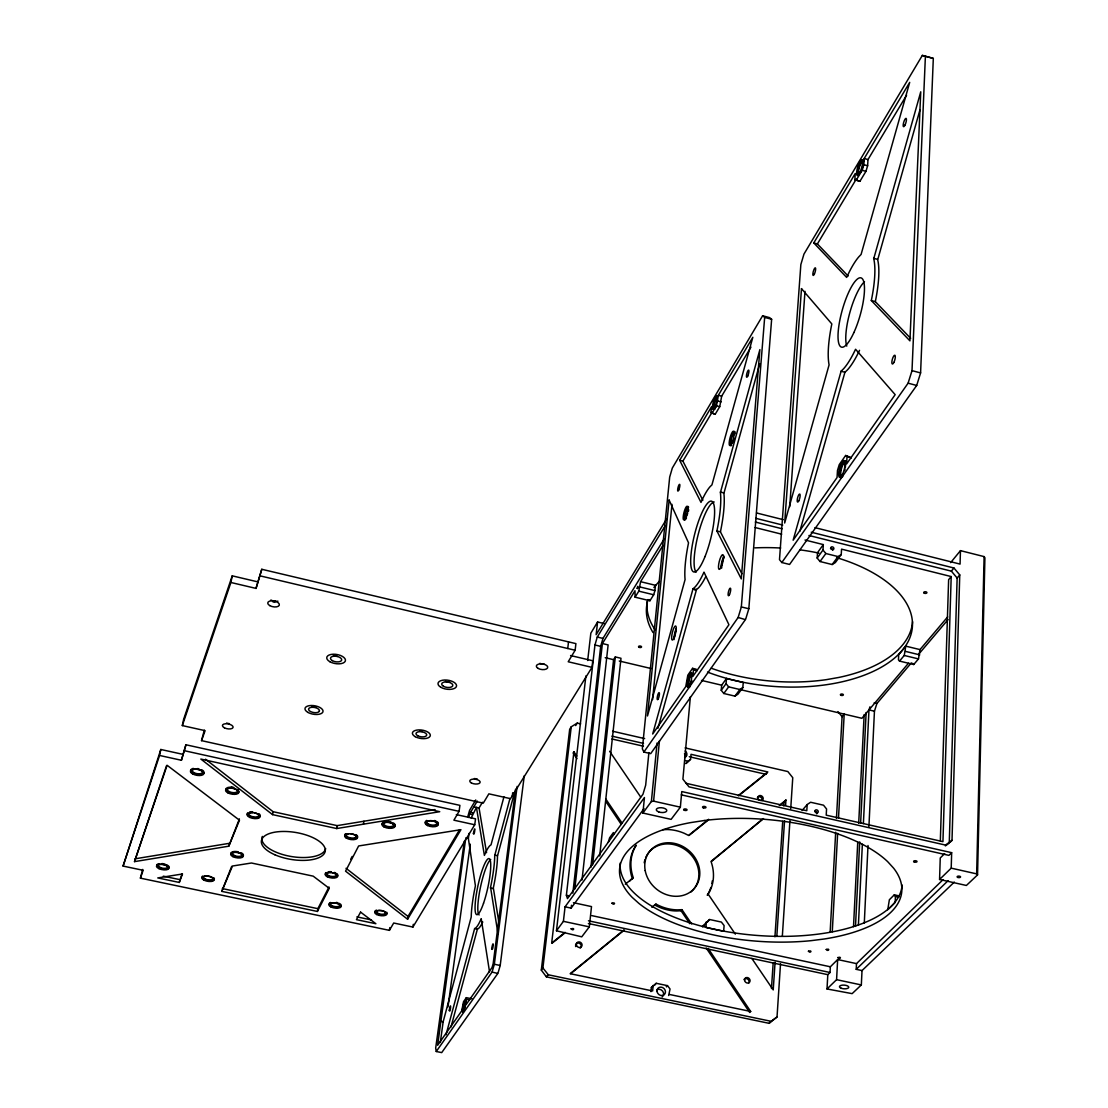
<?xml version="1.0" encoding="UTF-8"?>
<svg xmlns="http://www.w3.org/2000/svg" width="1108" height="1108" viewBox="0 0 1108 1108"><rect width="100%" height="100%" fill="white"/><g stroke="black" fill="none" stroke-linecap="round" stroke-linejoin="round"><path stroke-width="1.5" d="M944.667 853.603L940.249 857.98L939.57 879.475L966.384 885.472L977.547 874.905L976.66 873.88L984.098 556.604L960.456 550.634L950.636 562.642M977.547 874.905L984.915 557.767L984.098 556.604M811.236 532.214L953.946 568.002L959.75 574.913L957.146 578.044L949.265 843.091L945.359 845.916M939.57 879.475L951.204 868.146L951.661 852.675L681.78 791.569L680.354 807.178L671.102 819.366L642.903 813.05L644.441 797.525L565.066 906.815L563.404 921.344L556.465 930.789L581.742 936.842L589.317 926.87L591.506 906.593L573.445 902.701M950.179 842.177L952.007 840.363L959.75 574.913M960.456 550.634L960.068 564.097L814.92 527.63M805.004 540.011L823.327 544.596L817.524 552.629L817.178 558.058L820.031 561.521L832.15 564.54L835.335 562.573L841.235 554.596L841.554 549.153L951.204 576.562L942.936 841.651L826.208 815.142L826.568 808.992L823.521 805.197L810.599 802.247L807.178 804.574L802.123 810.46M940.332 840.917L948.628 579.678L951.204 576.562M919.986 649.607L905.762 646.144L898.699 654.62L898.463 659.869L899.53 661.088L913.726 664.523L918.49 658.914L919.986 649.607L947.659 616.893M887.757 909.779L889.364 899.751L894.295 894.835L895.416 896.538L895.181 902.438L888.685 908.865M899.53 661.088L904.253 655.465L905.762 646.144M920.596 372.925L933.31 58.405L922.341 55.4L803.965 254.092L800.849 264.563L779.492 559.651L781.832 562.532L789.589 564.443L916.69 385.459L920.596 372.925L912.009 370.64L925.402 56.093M943.06 879.669L856.498 963.614L837.648 959.556L830.349 966.785L830.03 972.492L827.801 974.68L827.011 988.959L852.135 993.641L861.332 984.943L862.024 970.58L954.307 882.079M864.295 922.992L868.007 845.515M868.921 826.568L874.447 711.211L876.899 703.511L911.358 662.861M862.024 970.58L856.221 969.334L856.498 963.614M858.395 925.18L862.37 844.241M863.395 823.576L868.977 709.909L869.96 706.835M853.506 926.648L857.744 842.191M858.7 823.216L864.157 714.618M855.487 926.399L859.697 841.9M860.639 822.939L866.137 712.582M827.011 988.959L836.582 979.666L837.648 959.556M830.141 932.271L835.681 832.246M836.443 818.438L842.08 716.682L844.199 714.12L838.521 817.746M832.274 931.745L837.662 833.299M847.011 456.759L846.609 463.933L895.167 394.656L855.556 349.255A63.502 16.44 -74.3 0 1 843.382 368.978L841.124 371.152L793.134 540.205L837.052 477.548L837.482 470.415L839.268 464.598L845.626 455.485L851.096 457.812L845.626 455.485M856.165 180.258L862.163 170.272L863.852 164.677L864.198 158.513L909.696 82.38L861.096 254.438L858.7 256.959A63.502 16.44 -74.3 0 0 849.171 272.152L846.664 277.429L813.771 242.929L855.224 173.541L854.864 179.676L859.919 181.324L865.944 171.338L867.633 165.743L867.98 159.594L906.579 95.219M807.178 804.574L806.804 810.724L685.755 783.231M817.178 558.058L822.981 550.039L823.327 544.596M580.62 723.87L577.254 723.095L571.243 726.806L569.678 729.286L541.313 970.123L546.396 976.854L769.104 1023.321L777.027 1016.978L780.531 963.614M782.345 936.066L789.935 820.723M790.724 808.674L792.76 777.691L787.843 771.556L685.076 747.9M771.459 988.516L773.19 962.658M774.935 936.8L782.719 821.319M783.758 805.807L783.993 802.358L785.932 800.045L785.586 805.225M775.074 962.298L773.218 989.915L751.847 958.448M776.805 936.399L784.547 820.765M789.727 506.744L804.99 291.321M748.828 608.749L771.639 319.256L769.575 317.622L762.623 315.766L672.334 468.019L669.689 477.063L642.349 748.828L643.873 752.055L650.715 753.62L745.642 619.275L748.828 608.749L741.335 606.935L764.672 317.387L762.623 315.766M742.831 687.597L743.233 682.473L726.488 678.511L721.668 685.187L721.239 690.284L723.815 693.497L734.95 696.129L737.928 694.217L742.831 687.597L739.839 689.495L734.95 696.129M706.378 921.717L705.907 927.438L723.649 931.26L724.106 925.554L721.377 922.064L709.577 919.501L702.389 926.357M721.239 690.284L726.072 683.636L726.488 678.511M715.851 407.287A7.091 1.551 -75.3 0 0 716.46 405.791L718.33 395.293L752.831 337.289L711.932 484.889L710.186 486.564A54.777 12.507 -76 0 0 702.957 498.143L701.004 502.395L679.675 460.291L711.475 406.816L710.962 412.508L715.159 414.323L719.743 406.678L721.668 396.165L750.961 347.123M668.65 995.524L670.049 988.987L667.487 985.649L656.227 983.295L651.352 987.533L650.964 991.66M690.575 759.271L685.921 763.537L690.575 759.271L691.018 754.313L767.816 771.957L738.26 795.613M690.367 696.849L682.902 779.146L688.982 786.86L945.484 845.072L952.007 840.363M693.47 669.869L692.874 676.406L728.925 624.718L703.982 572.144A54.777 12.507 -76 0 1 694.758 587.295L693.026 588.764L652.681 734.008L685.741 686.628L687.819 675.188L692.569 668.332L696.143 669.19L697.043 670.714L693.47 669.869L692.569 668.332M653.152 985.441L652.64 990.954L570.177 973.697L623.735 930.138M642.903 813.05L651.379 801.513L657.072 743.011M651.379 801.513L653.595 801.153L659.426 740.92M652.584 699.619L671.988 504.32M648.9 752.581L645.673 785.184L642.972 794.228L567.476 898.616L566.382 895.264L594.954 644.995L597.254 637.058L665.16 525.885M654.925 590.606L655.465 585.301L640.59 581.686L638.817 591.16L635.078 597.17L649.925 600.758L653.706 594.761L654.925 590.606L640.036 586.991M599.691 855.944L620.979 658.277L615.314 656.933L613.583 659.676L590.855 867.398M592.614 864.96L615.314 656.933M582.005 880.029L608.126 644.925L602.392 643.554L574.789 889.004M565.066 906.815L571.146 908.131L571.479 905.236M572.836 893.159L600.674 646.338L602.974 638.416L664.107 539.084M204.301 730.186L201.531 740.643L483.282 803.134L488.863 793.84L510.539 798.66L591.991 667.362L592.752 660.77L570.578 655.548M604.026 623.527L597.586 621.99L596.132 634.732L666.808 518.669M576.811 756.058L573.916 751.778L551.687 943.06L565.08 932.354M556.465 930.789L585.897 675.908M587.683 660.52L590.841 633.153L597.586 621.99M541.313 970.123L542.906 967.99L571.243 726.806M591.991 667.362L568.21 661.767L575.135 650.244L575.911 643.623L261.779 569.277L256.017 588.403L230.893 582.489L182.321 725.588L205.105 730.657L201.531 740.643M567.739 648.499L568.529 641.878M464.321 841.194L435.679 1048.085L436.261 1051.506L441.718 1052.6L497.949 973.267L500.207 965.484L524.278 775.697M515.58 789.104L493.171 963.641L492.049 967.533L465.956 1004.804L466.343 997.657L471.98 998.82M436.261 1051.506L492.091 972.048L494.334 964.251L517.131 786.403M512.312 795.793L512.713 792.719M447.978 1006.923L470.277 844.158M142.669 869.42L140.411 878.145L389.407 930.36L393.7 923.019L412.896 927.064L474.736 824.754L475.54 818.84L456.33 814.602M465.554 839.587L437.646 1045.273L461.731 1010.856L463.518 1001.715L466.343 997.657M440.305 1042.531L443.158 1021.784L471.219 917.009A43.004 7.548 -77.7 0 1 475.415 885.832L468.379 838.451L469.072 833.396M474.736 824.754L453.892 820.183L459.072 811.333L459.917 805.364L185.936 744.77L181.407 760.268L159.552 755.462L123.085 866.082L143.14 870.306L140.411 878.145M412.896 927.064L413.312 924.294M407.606 919.225L460.928 829.684L358.632 845.958L345.558 871.165L407.606 919.225L408.021 916.427L459.598 829.67M389.407 930.36L389.822 927.59M363.424 824.172L363.895 821.236M336.693 828.549L439.738 811.693L200.839 759.063L272.568 814.629L336.693 828.549L337.178 825.626L435.084 809.56M231.683 866.373L221.794 891.372L317.4 911.455L317.871 908.671L328.979 886.968M272.568 814.629L273.108 811.707L205.506 759.215M166.602 765.559L134.511 861.622L228.788 846.193L239.411 818.84M256.017 588.403L261.779 569.277M179.274 882.439L182.515 873.977L157.765 877.924L179.274 882.439L181.989 873.99M230.893 582.489L232.237 575.841L257.319 581.755M181.407 760.268L185.936 744.77M182.321 725.588L183.609 719.383L232.237 575.841M159.552 755.462L160.812 749.479L182.64 754.285M123.085 866.082L160.812 749.479M871.317 300.545L871.539 299.506A63.502 16.44 -74.3 0 0 873.727 258.732L920.748 91.812L909.931 340.862L871.317 300.545L875.306 301.625L910.651 338.342M875.306 301.625L875.542 300.587A63.475 16.523 -74.3 0 0 877.688 259.812L920.014 109.609M716.904 530.967L717.098 530.053A54.777 12.507 -76 0 0 720.408 492.506L759.88 349.629L741.28 578.916L716.904 530.967L720.422 531.84L741.917 573.819M720.422 531.84L720.615 530.94A54.763 12.576 -76 0 0 723.884 493.392L759.7 363.798M497.991 933.795L490.553 887.286A43.004 7.548 -77.7 0 0 494.722 855.515L509.971 798.48M499.168 924.224L493.337 887.896A42.99 7.59 -77.7 0 0 497.478 856.11L514.528 792.442M503.946 796.818L491.038 844.822L490.055 845.515A43.004 7.548 -77.7 0 0 485.664 852.509L484.39 855.404L476.44 807.4L471.191 818.036M446.025 1034.72L474.626 928.587L475.595 928.047A43.004 7.548 -77.7 0 0 481.218 918.67L489.528 971.827M450.998 1026.991L477.382 929.183L478.351 928.629A42.99 7.59 -77.7 0 0 482.769 921.967M657.958 728.205L696.489 589.608L693.026 588.764M467.631 817.261L469.598 810.308L475.734 799.962M468.601 817.469L469.584 813.978L477.257 801.084M799.851 531.244L844.933 372.274L847.315 370.03A63.475 16.523 -74.3 0 0 859.545 350.308M608.32 842.135L609.58 837.856L613.416 832.551L614.067 834.185M643.873 752.055L738.15 617.461L741.335 606.935M781.832 562.532L908.103 383.174L912.009 370.64M134.511 861.622L167.086 765.268L239.48 820.211L228.788 846.193M221.794 891.372L232.472 866.027L251.447 863.007L313.19 876.151L329.256 888.339L317.4 911.455M350.64 859.393L352.178 856.429M702.86 500.234L682.888 461.108L712.139 412.121M711.835 413.464L716.405 405.805L719.743 406.678M486.55 852.675L479.044 807.967L482.479 802.247M813.771 242.929L817.385 243.926L856.318 179.025M724.036 557.67L723.552 558.474A5.692 1.357 -76.1 0 0 721.668 565.066L721.599 566.271A5.692 1.357 -76.1 0 0 721.82 567.878M602.392 643.554L634.995 590.758L635.078 597.17M640.59 581.686L662.972 545.427M654.039 587.572L655.465 585.301M575.675 725.574L577.254 723.095M573.916 751.778L573.127 752.997L576.977 758.717M707.209 895.209L708.497 893.574A43.544 37.727 39.4 0 0 711.128 861.775L763.149 818.59M723.815 693.497L728.649 686.863L861.899 718.289L908.463 663.235M820.031 561.521L825.862 553.529L838.036 556.562L841.235 554.596M571.146 908.131L643.983 808.688M832.15 564.54L838.036 556.562M546.396 976.854L548.017 974.721L771.126 1021.313L777.027 1016.978M632.46 878.893L633.056 877.107A43.544 37.727 39.4 0 1 636.241 845.224L635.383 846.374A43.503 37.7 39.5 0 0 632.197 878.229L629.787 881.026M681.988 909.668L677.459 909.876A43.544 37.727 39.4 0 1 656.102 904.142L655.216 905.25A43.503 37.7 39.5 0 0 676.545 910.97L681.074 910.762L681.988 909.668L691.669 924.003M808.937 535.483L951.37 571.146L953.946 568.002M919.141 653.678L948.046 619.58M707.569 921.828L709.577 919.501M654.426 985.372L656.227 983.295M666.296 986.632L667.21 985.594M666.573 986.702L667.487 985.649M708.109 948.379L750.684 1011.465L749.7 1012.477L706.212 948.005M769.104 1023.321L771.126 1021.313M951.661 852.675L948.905 855.376L681.268 794.851M856.221 969.334L948.088 880.68M570.675 973.669L624.206 930.138M779.243 805.502L785.932 800.045M711.281 861.165L763.537 818.646M780.946 804.477L784.963 801.209M651.85 907.272L655.867 904.003M625.286 884.184L633.319 877.758M552.227 943.074L564.263 933.448M708.691 819.283L688.539 835.418L684.287 833.313A43.544 37.727 39.4 0 0 667.335 829.532L662.861 829.684M688.982 835.487L707.777 820.432M738.662 795.71L766.861 773.135L765.905 774.312L689.245 756.722M841 371.235L844.933 372.274M651.352 987.533L653.401 986.092M702.444 926.787L704.563 925.319M695.035 590.398L698.234 588.14A54.763 12.576 -76 0 0 705.574 577.005M915.956 385.792L916.69 385.459L908.103 383.174M745.047 619.524L738.15 617.461M497.534 973.406L492.091 972.048M135.107 858.797L229.342 843.327M474.626 928.587L477.382 929.183M254.494 812.746L255.131 812.87A4.958 2.133 9.8 0 1 258.718 815.474L258.538 816.014A4.958 2.133 9.8 0 1 253.774 816.928L252.499 816.665A4.958 2.133 9.8 0 1 248.912 814.075A4.958 2.133 9.8 0 1 252.582 812.51M440.444 1021.23L443.158 1021.784M466.69 999.361L469.515 999.942M163.305 876.165L179.842 879.641M222.32 888.574L317.871 908.671M356.887 916.87L371.457 919.931M669.564 994.485L750.684 1011.465M494.334 964.251L500.207 965.484M588.376 923.504L827.801 974.68M563.404 921.344L589.317 926.87M836.582 979.666L861.332 984.943M490.387 888.007L493.171 888.602M591.727 915.61L830.349 966.785M588.459 920.79L830.03 972.492M566.382 895.264L569.415 895.929M465.789 837.883L468.379 838.451M494.708 855.071L497.478 855.667M273.108 811.707L337.178 825.626M184.704 750.781L459.072 811.333M469.584 813.978L472.174 814.546M894.295 894.835L899.322 895.943M895.416 896.538L898.768 897.272M473.85 806.818L479.044 807.967M470.568 812.33L473.158 812.912M933.31 58.405L922.341 55.4M653.595 801.153L680.354 807.178M951.204 868.146L976.66 873.88M611.962 738.994L643.443 746.21M684.633 760.448L687.694 761.141M612.627 731.238L644.648 738.593M611.948 736.155L643.485 743.399M260.477 575.952L575.135 650.244M605.203 657.695L613.583 659.676M619.247 661.005L651.144 668.539M701.516 680.423L721.668 685.187M597.254 637.058L602.974 638.416M874.157 702.86L876.899 703.511M594.954 644.995L600.674 646.338M868.977 709.909L874.447 711.211M905.541 651.407L919.792 654.87M638.817 591.16L653.706 594.761M904.253 655.465L918.49 658.914M755.31 522.048L782.123 528.765M755.033 527.519L781.68 534.181M720.325 492.049L723.801 492.921M756.529 512.962L783.217 519.666M755.836 518.322L782.705 525.067M679.675 460.291L682.888 461.108M710.962 412.508L715.159 414.323M718.33 395.293L721.668 396.165M717.818 401.013L721.156 401.885M764.672 317.387L771.639 319.256M873.589 258.275L877.536 259.355M862.163 170.272L865.944 171.338M854.864 179.676L859.919 181.324M864.198 158.513L867.98 159.594M863.852 164.677L867.633 165.743M548.446 974.943L542.906 967.99M346.015 868.298L408.021 916.427M817.385 243.926L848.132 276.017M912.646 663.29L913.726 664.523M951.37 571.146L957.146 578.044M822.981 550.039L825.862 553.529M837.953 711.599L842.08 716.682M726.072 683.636L728.649 686.863M708.137 894.101L735.338 934.141M609.608 751.266L640.59 796.887M605.744 798.951L622.142 823.258M681.074 910.762L689.772 923.656M605.882 801.569L621.297 824.435M649.246 599.608L649.925 600.758M902.078 884.987A141.381 61.245 4.5 0 1 756.695 935.415A141.381 61.245 4.5 0 1 620.175 863.077M912.577 621.713A133.126 69.444 4 0 1 838.908 677.431L826.637 679.606A133.126 69.444 4 0 1 711.211 668.193M655.368 630.189A133.126 69.444 4 0 1 647.114 601.464M836.623 557.643A133.292 69.292 4 0 1 895.693 657.086A133.292 69.292 4 0 1 707.527 672.085M653.028 632.571A133.292 69.292 4 0 1 648.069 599.553M654.44 587.143A133.292 69.292 4 0 1 659.565 581.077M754.95 547.878A133.292 69.292 4 0 1 780.697 548.031M800.045 549.859A133.292 69.292 4 0 1 818.95 553.114M815.045 811.222A1.731 1.454 41.1 0 1 816.721 813.895M830.501 548.474A1.62 1.288 35.5 0 1 832.704 550.219M332.538 872.619A4.751 1.981 8.8 0 1 335.378 876.123A4.751 1.981 8.8 0 1 327.469 874.877A4.751 1.981 8.8 0 1 331.306 872.425M350.945 833.728A4.903 2.105 8.7 0 1 355.862 837.08A4.903 2.105 8.7 0 1 348.314 837.232A4.903 2.105 8.7 0 1 348.563 833.77M233.843 787.622A5.041 2.216 10.1 0 1 231.309 787.054M390.875 821.72A4.944 2.174 8.4 0 1 389.614 821.665M325.669 848.576A32.34 13.698 9.3 0 1 289.52 856.193A32.34 13.698 9.3 0 1 262.333 836.415M243.455 854.947A6.413 2.659 9.7 0 1 236.087 856.816A6.413 2.659 9.7 0 1 231.392 852.371M232.264 851.9A6.413 2.659 9.7 0 1 238.206 851.803M241.198 852.8A6.413 2.659 9.7 0 1 243.095 854.213M337.857 875.085A6.329 2.631 8.8 0 1 330.35 876.899A6.329 2.631 8.8 0 1 325.987 872.55M328.134 871.788A6.329 2.631 8.8 0 1 331.209 871.747M334.408 872.425A6.329 2.631 8.8 0 1 335.766 872.993M336.832 873.644A6.329 2.631 8.8 0 1 337.552 874.364M356.042 834.601A6.537 2.812 8.7 0 1 353.355 838.825A6.537 2.812 8.7 0 1 344.754 834.92M345.059 834.241A6.537 2.812 8.7 0 1 345.793 833.659M260.2 815.225A6.62 2.839 9.8 0 1 253.012 817.51A6.62 2.839 9.8 0 1 247.638 812.856M249.646 811.942A6.62 2.839 9.8 0 1 252.749 811.776M258.843 813.674A6.62 2.839 9.8 0 1 259.729 814.435M238.954 791.777A6.731 2.936 10.1 0 1 230.45 792.899A6.731 2.936 10.1 0 1 226.351 788.245M227.265 787.719A6.731 2.936 10.1 0 1 233.511 787.566M237.832 789.395A6.731 2.936 10.1 0 1 238.636 790.198M438.325 824.089A6.634 2.909 8 0 1 430.749 825.64A6.634 2.909 8 0 1 425.347 821.651M425.846 820.973A6.634 2.909 8 0 1 426.76 820.419M434.585 820.502A6.634 2.909 8 0 1 436.04 821.083M437.217 821.776A6.634 2.909 8 0 1 438.394 823.327M198.9 768.758A5.111 2.258 10.5 0 1 197.598 768.536M386.789 912.258A6.163 2.507 8.2 0 1 379.656 914.626A6.163 2.507 8.2 0 1 376.457 910.084M339.228 903.352A6.177 2.507 8.6 0 1 337.109 907.383A6.177 2.507 8.6 0 1 329.173 903.463M329.685 902.909A6.177 2.507 8.6 0 1 330.586 902.466M336.389 902.397A6.177 2.507 8.6 0 1 337.912 902.812M395.182 825.114A6.606 2.881 8.4 0 1 387.204 827.122A6.606 2.881 8.4 0 1 382.814 822.413M383.797 821.914A6.606 2.881 8.4 0 1 385.113 821.582M388.354 821.513A6.606 2.881 8.4 0 1 390.058 821.776M393.077 822.842A6.606 2.881 8.4 0 1 394.891 824.324M204.038 772.124A6.828 3.005 10.5 0 1 196.31 774.298A6.828 3.005 10.5 0 1 191.185 769.312M192.099 768.772A6.828 3.005 10.5 0 1 193.374 768.412M201.573 769.714A6.828 3.005 10.5 0 1 203.637 771.293M213.996 877.868A6.274 2.548 9.9 0 1 208.027 880.5A6.274 2.548 9.9 0 1 202.529 876.082M169.095 867.522A6.329 2.576 10.3 0 1 159.898 868.132A6.329 2.576 10.3 0 1 158.984 863.672M161.934 863.575A6.329 2.576 10.3 0 1 165.161 864.212M166.588 864.752A6.329 2.576 10.3 0 1 167.765 865.403M168.61 866.11A6.329 2.576 10.3 0 1 169.067 866.83M720.962 567.892A7.59 1.814 -76.1 0 1 724.036 556.285M696.129 572.144A36.509 8.379 -76 0 1 698.248 534.264A36.509 8.379 -76 0 1 714.203 501.979M732.803 442.189A5.54 1.274 -75.4 0 1 730.851 442.591A5.54 1.274 -75.4 0 1 732.61 435.015A5.54 1.274 -75.4 0 1 734.562 434.585M734.092 438.311A5.54 1.274 -75.4 0 1 733.274 441.039M686.461 516.799A5.277 1.163 -75.9 0 1 684.758 516.3A5.277 1.163 -75.9 0 1 687.002 508.683A5.277 1.163 -75.9 0 1 687.929 511.813M687.666 513.143A5.277 1.163 -75.9 0 1 686.905 515.719M685.326 519.818A7.036 1.551 -75.9 0 1 685.035 512.547A7.036 1.551 -75.9 0 1 688.622 507.256M688.65 509.694A7.036 1.551 -75.9 0 1 688.428 511.328M686.461 517.99A7.036 1.551 -75.9 0 1 685.88 519.112M734.784 431.58A7.396 1.69 -75.4 0 1 735.186 433.256M731.571 445.416A7.396 1.69 -75.4 0 1 730.671 439.918A7.396 1.69 -75.4 0 1 734.369 431.441M674.592 637.225A5.415 1.233 -76.5 0 1 676.309 629.773M674.093 639.593A7.23 1.648 -76.5 0 1 676.309 628.499M716.28 405.029A5.318 1.163 -75.3 0 1 714.092 407.384A5.318 1.163 -75.3 0 1 715.242 400.5A5.318 1.163 -75.3 0 1 717.444 398.118M717.485 399.877A5.318 1.163 -75.3 0 1 717.056 402.398M715.242 408.464A7.091 1.551 -75.3 0 1 714.674 409.267M713.787 409.503A7.091 1.551 -75.3 0 1 714.272 402.329A7.091 1.551 -75.3 0 1 717.361 395.902M691.835 680.381A5.665 1.343 -76.7 0 1 691.461 681.808M691.018 683.11A5.665 1.343 -76.7 0 1 688.802 685.063A5.665 1.343 -76.7 0 1 689.702 678.068A5.665 1.343 -76.7 0 1 692.098 674.883M479.113 914.959A28.656 5.055 -77.7 0 1 480.429 887.425A28.656 5.055 -77.7 0 1 490.719 859.476M861.622 170.023A6.177 1.51 -73.7 0 1 858.589 173.263A6.177 1.51 -73.7 0 1 860.224 164.87A6.177 1.51 -73.7 0 1 862.98 163.084M862.55 166.962A6.177 1.51 -73.7 0 1 862.135 168.513M863.104 160.037A8.227 2.022 -73.7 0 1 863.728 161.477M858.368 175.784A8.227 2.022 -73.7 0 1 858.589 168.153A8.227 2.022 -73.7 0 1 862.55 160.092M846.775 346.112A35.955 9.418 -74.3 0 1 849.794 312.747A35.955 9.418 -74.3 0 1 864.489 281.709M843.451 473.601A6.551 1.787 -75.2 0 1 840.737 473.144A6.551 1.787 -75.2 0 1 843.659 463.643A6.551 1.787 -75.2 0 1 845.362 467.382M845.058 469.016A6.551 1.787 -75.2 0 1 844.601 470.678M337.386 656.379A5.678 2.784 9.7 0 1 333.328 655.16M274.992 602.295A7.853 3.947 10.7 0 1 272.983 601.921M229.328 723.635A5.401 2.479 10.5 0 1 226.614 723.025M315.849 707.306A5.485 2.576 9.7 0 1 314.437 707.139L313.065 706.807A5.485 2.576 9.7 0 1 311.819 706.322M422.342 731.515A5.415 2.548 8.4 0 1 419.641 730.892M275.186 601.298A7.853 3.947 10.7 0 1 273.177 600.938M477.105 778.799A5.249 2.396 7.7 0 1 474.404 778.522M544.166 664.066A5.72 2.853 7.2 0 1 539.859 663.346M449.64 682.029A5.609 2.742 8.3 0 1 445.416 681.337M277.942 601.187A5.886 2.95 10.7 0 1 270.878 600.01M841.18 477.756A8.739 2.382 -75.2 0 1 841.194 467.438A8.739 2.382 -75.2 0 1 846.11 461.773M842.717 476.454A8.739 2.382 -75.2 0 1 841.914 477.382M689.924 686.683A7.548 1.787 -76.7 0 1 688.234 682.694A7.548 1.787 -76.7 0 1 691.697 672.985M644.219 862.8A29.002 25.138 39.5 0 1 645.022 859.503M645.59 857.952A29.002 25.138 39.5 0 1 686.406 850.501A29.002 25.138 39.5 0 1 690.519 892.286M575.786 946.62A2.978 2.659 39.3 0 1 575.564 945.9M575.551 945.166A2.978 2.659 39.3 0 1 579.747 943.49A2.978 2.659 39.3 0 1 580.19 948.129M757.415 797.469A2.825 2.382 39.5 0 1 762.124 800.475M760.379 800.585A2.825 2.382 39.5 0 1 758.135 796.666A2.825 2.382 39.5 0 1 762.401 796.555A2.825 2.382 39.5 0 1 761.736 800.544M744.036 979.472A2.964 2.562 45.3 0 1 747.886 979.278A2.964 2.562 45.3 0 1 748.62 983.198M712.292 880.874A43.503 37.7 39.5 0 1 711.862 883.547M710.865 887.453A43.503 37.7 39.5 0 1 707.569 894.682M685.99 754.714A5.637 4.778 36.4 0 1 686.406 756.03M685.201 750.961A4.238 3.587 36.4 0 1 684.619 757.401M656.698 989.887A4.474 3.961 43.8 0 1 663.401 995.344M662.889 996.244A4.474 3.961 43.8 0 1 662.141 996.965M684.481 753.786A4.224 3.587 36.4 0 1 685.187 757.609M491.647 948.642C493.102 953.005 494.21 935.886 491.647 948.642M473.421 833.451C474.446 837.454 475.983 821.374 473.421 833.451M449.252 1010.33C450.457 1014.637 451.565 998.433 449.252 1010.33M637.183 588.306C638.097 590.301 638.291 582.877 637.183 588.306M801.486 288.62L784.672 523.018L829.089 364.864A63.502 16.44 -74.3 0 1 831.623 324.921L831.831 323.938L801.486 288.62M669.121 500.082L647.487 715.962L685.076 579.595A54.777 12.507 -76 0 1 688.539 542.837L669.121 500.082M571.105 928.809C573.445 931.786 575.495 927.202 571.105 928.809M611.948 903.2C614.234 906.233 616.394 901.538 611.948 903.2M319.409 710.962L319.09 711.585A5.485 2.576 9.7 0 1 312.553 712.305A5.485 2.576 9.7 0 1 308.675 708.801A5.485 2.576 9.7 0 1 314.534 707.472L315.918 707.804A5.485 2.576 9.7 0 1 319.409 710.962M360.585 912.133L356.444 919.654L375.875 923.726L360.585 912.133M808.425 951.218C810.433 954.113 812.94 949.639 808.425 951.218M826.236 949.459C828.216 952.354 830.778 947.866 826.236 949.459M837.897 957.561C839.85 960.428 842.426 955.996 837.897 957.561M704.273 820.516L690.519 822.621A141.575 61.051 4.5 0 0 632.28 897.452L638.928 903.422A141.575 61.051 4.5 0 0 811.125 940.664L824.117 939.016A141.575 61.051 4.5 0 0 893.56 868.104L887.688 861.678A141.575 61.051 4.5 0 0 704.273 820.516M658.706 811.915A5.277 2.382 5.6 0 0 666.808 810.654A5.277 2.382 5.6 0 0 659.177 807.801A5.277 2.382 5.6 0 0 658.706 811.915M957.755 877.411A1.731 0.748 2.5 0 0 960.553 877.037A1.731 0.748 2.5 0 0 958.212 876.137A1.731 0.748 2.5 0 0 957.755 877.411M841.332 988.294A4.681 1.856 3.9 0 0 848.756 987.436A4.681 1.856 3.9 0 0 842.246 985.15A4.681 1.856 3.9 0 0 841.332 988.294M914.28 862.01A1.704 0.748 2.9 0 0 917.009 861.622A1.704 0.748 2.9 0 0 914.682 860.736A1.704 0.748 2.9 0 0 914.28 862.01M684.398 810.308A1.731 0.789 5.3 0 0 687.057 809.893A1.731 0.789 5.3 0 0 684.578 808.965A1.731 0.789 5.3 0 0 684.398 810.308M703.303 807.815A1.731 0.789 5.1 0 0 705.99 807.4A1.731 0.789 5.1 0 0 703.511 806.458A1.731 0.789 5.1 0 0 703.303 807.815M924.335 593.223A1.607 0.845 1.9 0 0 926.897 592.738A1.607 0.845 1.9 0 0 924.723 591.783A1.607 0.845 1.9 0 0 924.335 593.223M841.014 695.312A1.482 0.734 3.3 0 0 843.368 694.896A1.482 0.734 3.3 0 0 841.291 694.051A1.482 0.734 3.3 0 0 841.014 695.312M638.942 647.211A1.51 0.762 5.9 0 0 641.477 647.127A1.51 0.762 5.9 0 0 639.731 646.006A1.51 0.762 5.9 0 0 638.942 647.211M815.017 811.444A1.731 1.454 41.1 0 0 817.69 812.746A1.731 1.454 41.1 0 0 817.108 810.003A1.731 1.454 41.1 0 0 815.017 811.444M831 548.585A1.62 1.288 35.5 0 0 833.631 549.249A1.62 1.288 35.5 0 0 832.44 546.867A1.62 1.288 35.5 0 0 831 548.585M234.12 855.431A4.806 1.994 9.7 0 0 241.821 855.307A4.806 1.994 9.7 0 0 235.505 852.177A4.806 1.994 9.7 0 0 234.12 855.431M205.257 879.032A4.709 1.911 9.9 0 0 212.791 878.921A4.709 1.911 9.9 0 0 206.545 875.902A4.709 1.911 9.9 0 0 205.257 879.032M332.123 905.762A4.64 1.884 8.6 0 0 339.671 905.679A4.64 1.884 8.6 0 0 333.716 902.743A4.64 1.884 8.6 0 0 332.123 905.762M229.218 791.611A5.055 2.202 10.1 0 0 237.32 791.417A5.055 2.202 10.1 0 0 230.672 787.996A5.055 2.202 10.1 0 0 229.218 791.611M385.307 825.654A4.958 2.161 8.4 0 0 393.423 825.502A4.958 2.161 8.4 0 0 387.163 822.191A4.958 2.161 8.4 0 0 385.307 825.654M274.812 854.739A32.354 13.684 9.3 0 0 325.184 851.456A32.354 13.684 9.3 0 0 279.95 831.582A32.354 13.684 9.3 0 0 274.812 854.739M232.943 856.664A6.413 2.659 9.7 0 0 243.234 856.498A6.413 2.659 9.7 0 0 234.799 852.329A6.413 2.659 9.7 0 0 232.943 856.664M327.289 876.76A6.329 2.631 8.8 0 0 337.608 876.622A6.329 2.631 8.8 0 0 329.478 872.522A6.329 2.631 8.8 0 0 327.289 876.76M346.236 838.036A6.537 2.812 8.7 0 0 357.219 838.41A6.537 2.812 8.7 0 0 349.754 833.812A6.537 2.812 8.7 0 0 346.236 838.036M249.688 817.399A6.62 2.839 9.8 0 0 260.061 816.859A6.62 2.839 9.8 0 0 250.962 812.635A6.62 2.839 9.8 0 0 249.688 817.399M227.985 792.913A6.731 2.936 10.1 0 0 238.788 792.663A6.731 2.936 10.1 0 0 229.924 788.107A6.731 2.936 10.1 0 0 227.985 792.913M427.508 825.529A6.634 2.909 8 0 0 438.2 824.975A6.634 2.909 8 0 0 429.433 820.737A6.634 2.909 8 0 0 427.508 825.529M384.047 826.942A6.606 2.881 8.4 0 0 394.891 826.734A6.606 2.881 8.4 0 0 386.54 822.33A6.606 2.881 8.4 0 0 384.047 826.942M204.121 880.223A6.274 2.548 9.9 0 0 214.149 880.084A6.274 2.548 9.9 0 0 205.825 876.068A6.274 2.548 9.9 0 0 204.121 880.223M330.96 906.94A6.177 2.507 8.6 0 0 341.029 906.843A6.177 2.507 8.6 0 0 333.106 902.923A6.177 2.507 8.6 0 0 330.96 906.94M376.706 914.529A6.163 2.507 8.2 0 0 386.803 914.419A6.163 2.507 8.2 0 0 379.005 910.527A6.163 2.507 8.2 0 0 376.706 914.529M192.931 774.077A6.828 2.992 10.5 0 0 203.817 773.813A6.828 2.992 10.5 0 0 194.759 769.146A6.828 2.992 10.5 0 0 192.931 774.077M159.026 868.686A6.329 2.562 10.3 0 0 168.928 868.367A6.329 2.562 10.3 0 0 160.217 864.379A6.329 2.562 10.3 0 0 159.026 868.686M428.45 824.075A4.972 2.188 8 0 0 436.649 823.923A4.972 2.188 8 0 0 430.444 820.599A4.972 2.188 8 0 0 428.45 824.075M377.87 913.352A4.626 1.884 8.2 0 0 385.432 913.269A4.626 1.884 8.2 0 0 379.587 910.347A4.626 1.884 8.2 0 0 377.87 913.352M194.177 772.761A5.125 2.244 10.5 0 0 202.335 772.553A5.125 2.244 10.5 0 0 195.534 769.063A5.125 2.244 10.5 0 0 194.177 772.761M159.995 867.398A4.751 1.925 10.3 0 0 167.53 867.287A4.751 1.925 10.3 0 0 161.159 864.226A4.751 1.925 10.3 0 0 159.995 867.398M705.007 556.59A36.509 8.338 -76 0 0 711.627 501.204A36.509 8.338 -76 0 0 691.295 551.964A36.509 8.338 -76 0 0 705.007 556.59M673.941 638.083A7.23 1.634 -76.5 0 0 675.935 626.242A7.23 1.634 -76.5 0 0 671.919 634.69A7.23 1.634 -76.5 0 0 673.941 638.083M721.1 567.213A7.59 1.8 -76.1 0 0 723.122 554.886A7.59 1.8 -76.1 0 0 718.746 564A7.59 1.8 -76.1 0 0 721.1 567.213M731.806 443.103A7.396 1.69 -75.4 0 0 733.745 431.317A7.396 1.69 -75.4 0 0 729.452 440.582A7.396 1.69 -75.4 0 0 731.806 443.103M685.478 517.713A7.036 1.537 -75.9 0 0 687.389 506.37A7.036 1.537 -75.9 0 0 683.456 514.971A7.036 1.537 -75.9 0 0 685.478 517.713M714.868 406.996A7.091 1.551 -75.3 0 0 716.751 395.75A7.091 1.551 -75.3 0 0 712.693 404.739A7.091 1.551 -75.3 0 0 714.868 406.996M689.495 685.298A7.548 1.787 -76.7 0 0 691.544 672.875A7.548 1.787 -76.7 0 0 687.306 681.531A7.548 1.787 -76.7 0 0 689.495 685.298M678.775 489.944A3.449 0.734 -75.8 0 0 679.716 484.404A3.449 0.734 -75.8 0 0 677.791 488.642A3.449 0.734 -75.8 0 0 678.775 489.944M747.761 376A3.712 0.845 -75.1 0 0 748.731 370.141A3.712 0.845 -75.1 0 0 746.557 374.878A3.712 0.845 -75.1 0 0 747.761 376M729.48 594.608A3.892 0.942 -76.2 0 0 730.504 588.265A3.892 0.942 -76.2 0 0 728.247 592.877A3.892 0.942 -76.2 0 0 729.48 594.608M658.291 698.746A3.615 0.817 -76.9 0 0 659.288 692.791A3.615 0.817 -76.9 0 0 657.307 696.904A3.615 0.817 -76.9 0 0 658.291 698.746M464.086 1009.25A4.446 0.789 -78.2 0 0 465.028 1002.186A4.446 0.789 -78.2 0 0 462.964 1008.003A4.446 0.789 -78.2 0 0 464.086 1009.25M464.1 1010.177A5.928 1.053 -78.2 0 0 465.36 1000.759A5.928 1.053 -78.2 0 0 462.604 1008.515A5.928 1.053 -78.2 0 0 464.1 1010.177M483.545 903.214A28.669 5.028 -77.7 0 0 489.348 858.742A28.669 5.028 -77.7 0 0 475.817 897.826A28.669 5.028 -77.7 0 0 483.545 903.214M905.084 124.913A4.349 1.108 -73.2 0 0 906.067 118.376A4.349 1.108 -73.2 0 0 903.255 124.318A4.349 1.108 -73.2 0 0 905.084 124.913M860.057 172.197A8.227 2.008 -73.7 0 0 861.982 159.704A8.227 2.008 -73.7 0 0 856.816 170.867A8.227 2.008 -73.7 0 0 860.057 172.197M842.357 474.681A8.739 2.382 -75.2 0 0 844.462 460.706A8.739 2.382 -75.2 0 0 838.95 471.537A8.739 2.382 -75.2 0 0 842.357 474.681M893.865 362.441A4.543 1.274 -74.4 0 0 894.918 355.294A4.543 1.274 -74.4 0 0 891.954 361.111A4.543 1.274 -74.4 0 0 893.865 362.441M814.394 274.008A3.961 0.956 -74.3 0 0 815.377 267.859A3.961 0.956 -74.3 0 0 812.953 273.08A3.961 0.956 -74.3 0 0 814.394 274.008M798.813 500.802A4.141 1.08 -75.5 0 0 799.851 494.126A4.141 1.08 -75.5 0 0 797.317 499.209A4.141 1.08 -75.5 0 0 798.813 500.802M853.894 332.538A35.982 9.307 -74.3 0 0 861.124 277.9A35.982 9.307 -74.3 0 0 838.701 327.012A35.982 9.307 -74.3 0 0 853.894 332.538M269.784 605.619A5.9 2.95 10.7 0 0 279.285 605.217A5.9 2.95 10.7 0 0 271.612 600.785A5.9 2.95 10.7 0 0 269.784 605.619M308.038 712.458A9.141 4.293 9.7 0 0 322.885 712.001A9.141 4.293 9.7 0 0 311.113 705.491A9.141 4.293 9.7 0 0 308.038 712.458M443.422 686.268A5.623 2.728 8.3 0 0 452.687 685.963A5.623 2.728 8.3 0 0 445.721 681.891A5.623 2.728 8.3 0 0 443.422 686.268M224.384 727.79A5.401 2.465 10.5 0 0 233.04 727.527A5.401 2.465 10.5 0 0 225.907 723.732A5.401 2.465 10.5 0 0 224.384 727.79M537.976 668.346A5.72 2.839 7.2 0 0 547.532 668.013A5.72 2.839 7.2 0 0 540.635 663.817A5.72 2.839 7.2 0 0 537.976 668.346M440.832 687.292A9.376 4.557 8.3 0 0 456.302 686.794A9.376 4.557 8.3 0 0 444.696 680.007A9.376 4.557 8.3 0 0 440.832 687.292M471.316 782.913A5.249 2.396 7.7 0 0 480.013 782.705A5.249 2.396 7.7 0 0 473.559 779.104A5.249 2.396 7.7 0 0 471.316 782.913M329.852 661.711A9.487 4.626 9.7 0 0 345.281 661.171A9.487 4.626 9.7 0 0 333.148 654.219A9.487 4.626 9.7 0 0 329.852 661.711M415.209 736.668A9.03 4.224 8.4 0 0 430.084 736.266A9.03 4.224 8.4 0 0 418.796 729.895A9.03 4.224 8.4 0 0 415.209 736.668M332.358 660.659A5.692 2.77 9.7 0 0 341.61 660.326A5.692 2.77 9.7 0 0 334.325 656.158A5.692 2.77 9.7 0 0 332.358 660.659M417.674 735.726A5.415 2.535 8.4 0 0 426.594 735.477A5.415 2.535 8.4 0 0 419.821 731.654A5.415 2.535 8.4 0 0 417.674 735.726M576.395 944.819A2.978 2.659 39.3 0 0 581.021 947.049A2.978 2.659 39.3 0 0 580.246 942.215A2.978 2.659 39.3 0 0 576.395 944.819M744.59 980.442A2.964 2.562 45.2 0 0 749.119 982.63A2.964 2.562 45.2 0 0 748.219 977.824A2.964 2.562 45.2 0 0 744.59 980.442M657.044 991.563A4.487 3.961 43.8 0 0 663.955 994.887A4.487 3.961 43.8 0 0 662.681 987.588A4.487 3.961 43.8 0 0 657.044 991.563M645.202 870.611A29.03 25.152 39.4 0 0 690.104 892.162A29.03 25.152 39.4 0 0 681.531 845.806A29.03 25.152 39.4 0 0 645.202 870.611"/></g></svg>
